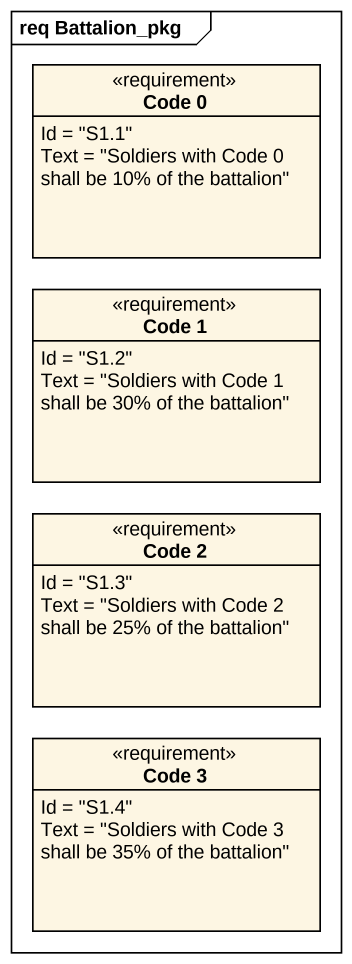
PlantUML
@startuml
mainframe req Battalion_pkg
hide circle
hide empty members
class "Code 0" as Code_0 <<requirement>> {
  Id = "S1.1"
  Text = "Soldiers with Code 0 shall be 10% of the battalion"
}
class "Code 1" as Code_1 <<requirement>> {
  Id = "S1.2"
  Text = "Soldiers with Code 1 shall be 30% of the battalion"
}
class "Code 2" as Code_2 <<requirement>> {
  Id = "S1.3"
  Text = "Soldiers with Code 2 shall be 25% of the battalion"
}
class "Code 3" as Code_3 <<requirement>> {
  Id = "S1.4"
  Text = "Soldiers with Code 3 shall be 35% of the battalion"
}
@enduml
